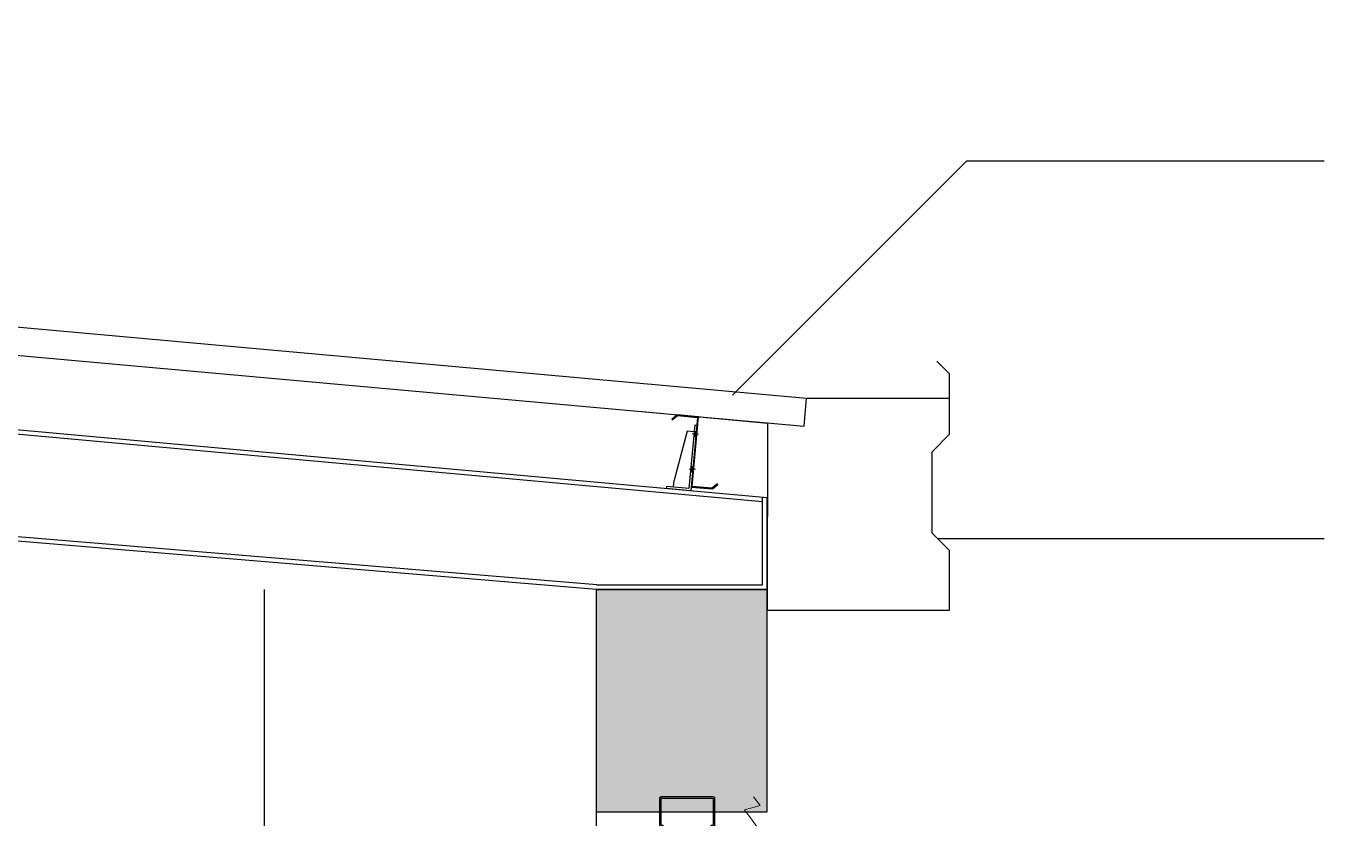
# Model space of a CAD drawing. Header units: metres. Extents: x 1422408 to 2565053, y 3723 to 80428.
# Drawn here: x 2267748.356 to 2267750.107, y 4145.977 to 4147.046 of the extents above; entities that cross this region are included whole.
import ezdxf

# ---------------------------------------------------------------- set-up
doc = ezdxf.new("R2010")
doc.units = ezdxf.units.M
doc.header["$LTSCALE"] = 3.5
doc.header["$MEASUREMENT"] = 0
doc.layers.get('0').update_dxf_attribs({"linetype": 'CONTINUOUS'})
doc.layers.add('_0', color=7, linetype='CONTINUOUS')
doc.layers.add('AR-Louvers', color=193, linetype='CONTINUOUS', lineweight=9)

# ---------------------------------------------------------------- blocks, each defined once
blk = doc.blocks.new('75x40x3')
at = {"color": 1, "ltscale": 0.005}
for p, q in [((1059785.5, 12889), (1059785.5, 12887)), ((1059850.5, 12889), (1059850.5, 12887))]:
    blk.add_line(p, q, dxfattribs=at)
at = {"layer": '_0', "color": 1, "ltscale": 0.005}
blk.add_lwpolyline([(1059785.5, 12889), (1059782.5, 12889, 0.414214), (1059780.5, 12887), (1059780.5, 12851, 0.414214), (1059782.5, 12849), (1059853.5, 12849, 0.414214), (1059855.5, 12851), (1059855.5, 12887, 0.414214), (1059853.5, 12889), (1059850.5, 12889)], format="xyb", dxfattribs=at)
blk.add_lwpolyline([(1059785.5, 12887), (1059782.5, 12887), (1059782.5, 12851), (1059853.5, 12851), (1059853.5, 12887), (1059850.5, 12887)], dxfattribs=at)
blk = doc.blocks.new('louvers')
at = {"layer": 'AR-Louvers'}
blk.add_lwpolyline([(5530360.6, -241706.4), (5530351.9, -241717.9), (5530372.9, -241723.7), (5530312.2, -241805.4), (5530312.2, -241875.8), (5530328.3, -241875.8)], dxfattribs=at)
at = {"layer": '_0', "color": 1, "xscale": -1, "rotation": 180}
blk.add_blockref('75x40x3', (4470632.3, -228857.4), dxfattribs=at)

msp = doc.modelspace()

# ---------------------------------------------------------------- hatches: boundary and pattern name
h = msp.add_hatch(color=256)
h.dxf.hatch_style = 1
h.paths.add_polyline_path([(2267749.25716, 4146.49498), (2267749.26109, 4146.49463), (2267749.26071, 4146.49036), (2267749.25677, 4146.49071)])
h = msp.add_hatch(color=256)
h.dxf.hatch_style = 1
h.paths.add_polyline_path([(2267749.25754, 4146.49925), (2267749.26148, 4146.4989), (2267749.26109, 4146.49463), (2267749.25716, 4146.49498)])
h = msp.add_hatch(color=256)
h.dxf.hatch_style = 1
h.paths.add_polyline_path([(2267749.2529, 4146.44755), (2267749.25683, 4146.4472), (2267749.25645, 4146.44293), (2267749.25251, 4146.44329)])
h = msp.add_hatch(color=256)
h.dxf.hatch_style = 1
h.paths.add_polyline_path([(2267749.25328, 4146.45182), (2267749.25722, 4146.45147), (2267749.25683, 4146.4472), (2267749.2529, 4146.44755)])
h = msp.add_hatch(color=256)
h.dxf.hatch_style = 1
h.paths.add_polyline_path([(2267749.12587, 4146.28542), (2267749.35587, 4146.28542), (2267749.35587, 4145.98542), (2267749.12587, 4145.98542)])

# ---------------------------------------------------------------- linework, layer by layer
for p, q in [((2267743.85587, 4147.04554), (2267749.4093, 4146.54329)), ((2267743.85587, 4147.00739), (2267749.40587, 4146.50544)), ((2267749.60228, 4146.57642), (2267749.58519, 4146.59351)), ((2267749.60228, 4146.49474), (2267749.60228, 4146.57642)), ((2267749.40587, 4146.50544), (2267749.4093, 4146.54329)), ((2267749.18741, 4146.52562), (2267749.35651, 4146.50991)), ((2267749.35651, 4146.50991), (2267749.35628, 4146.2573)), ((2267749.24793, 4146.49868), (2267749.23054, 4146.43283)), ((2267749.25741, 4146.49783), (2267749.24793, 4146.49868)), ((2267749.26347, 4146.49442), (2267749.25479, 4146.4952)), ((2267749.25826, 4146.50731), (2267749.25741, 4146.49783)), ((2267749.25826, 4146.50731), (2267749.26111, 4146.50706)), ((2267749.26148, 4146.4989), (2267749.26039, 4146.499)), ((2267749.57871, 4146.47117), (2267749.60228, 4146.49474)), ((2267749.26071, 4146.49036), (2267749.25962, 4146.49046)), ((2267749.57871, 4146.36138), (2267749.57871, 4146.47117)), ((2267749.2592, 4146.44699), (2267749.251, 4146.44773)), ((2267749.25645, 4146.44293), (2267749.25536, 4146.44303)), ((2267749.25722, 4146.45147), (2267749.25613, 4146.45157)), ((2267749.2202, 4146.4242), (2267749.21994, 4146.42135)), ((2267749.22968, 4146.42334), (2267749.23054, 4146.43283)), ((2267749.60228, 4146.33779), (2267749.57871, 4146.36138)), ((2267749.60228, 4146.25729), (2267749.60228, 4146.33779)), ((2267748.67759, 4141.78542, 0.26535), (2267748.67759, 4146.28542, 0.26535)), ((2267749.12587, 4144.46542), (2267749.12587, 4146.28542)), ((2267749.35587, 4146.28542), (2267749.12587, 4146.28542)), ((2267749.35587, 4145.98542), (2267749.35587, 4146.28542)), ((2267749.35628, 4146.2573), (2267749.60228, 4146.25729)), ((2267749.12587, 4145.98542), (2267749.35587, 4145.98542))]:
    msp.add_line(p, q)
at = {"linetype": 'Continuous'}
for p, q in [((2267749.35587, 4146.40906), (2267743.85587, 4146.90645)), ((2267749.34987, 4146.40358), (2267743.85587, 4146.90043)), ((2267749.12637, 4146.29139), (2267743.85587, 4146.7306)), ((2267749.12587, 4146.28542), (2267743.85587, 4146.72458)), ((2267749.34987, 4146.29142), (2267749.34987, 4146.40977)), ((2267749.35587, 4146.28542), (2267749.35587, 4146.40921)), ((2267749.12587, 4146.28542), (2267749.35587, 4146.28542)), ((2267749.12637, 4146.29139), (2267749.34987, 4146.29139))]:
    msp.add_line(p, q, dxfattribs=at)
for points in [[(2267749.3092, 4146.54752), (2267749.62539, 4146.86371), (2267750.10749, 4146.86371)], [(2267749.26111, 4146.50706), (2267749.25314, 4146.41837), (2267749.21994, 4146.42135)], [(2267749.25826, 4146.50731), (2267749.25055, 4146.42147), (2267749.2202, 4146.4242)]]:
    msp.add_lwpolyline(points)
at = {"ltscale": 0.05}
msp.add_lwpolyline([(2267749.4093, 4146.54329), (2267749.60228, 4146.54329)], dxfattribs=at)
msp.add_lwpolyline([(2267749.26322, 4146.51834), (2267749.23477, 4146.5209), (2267749.22746, 4146.5148), (2267749.22807, 4146.51406), (2267749.23508, 4146.51992), (2267749.26205, 4146.51749), (2267749.25361, 4146.42358), (2267749.28207, 4146.42103), (2267749.28938, 4146.42713), (2267749.28877, 4146.42786), (2267749.28176, 4146.42201), (2267749.25479, 4146.42444)], close=True)
at = {"elevation": -38.45653}
msp.add_lwpolyline([(2267749.58583, 4146.35426), (2267750.10749, 4146.35425)], dxfattribs=at)

# ---------------------------------------------------------------- block references
at = {"xscale": -0.001, "yscale": 0.001, "zscale": 0.001}
msp.add_blockref('louvers', (2273279.69836, 4387.71178), dxfattribs=at)

doc.saveas('drawing.dxf')
